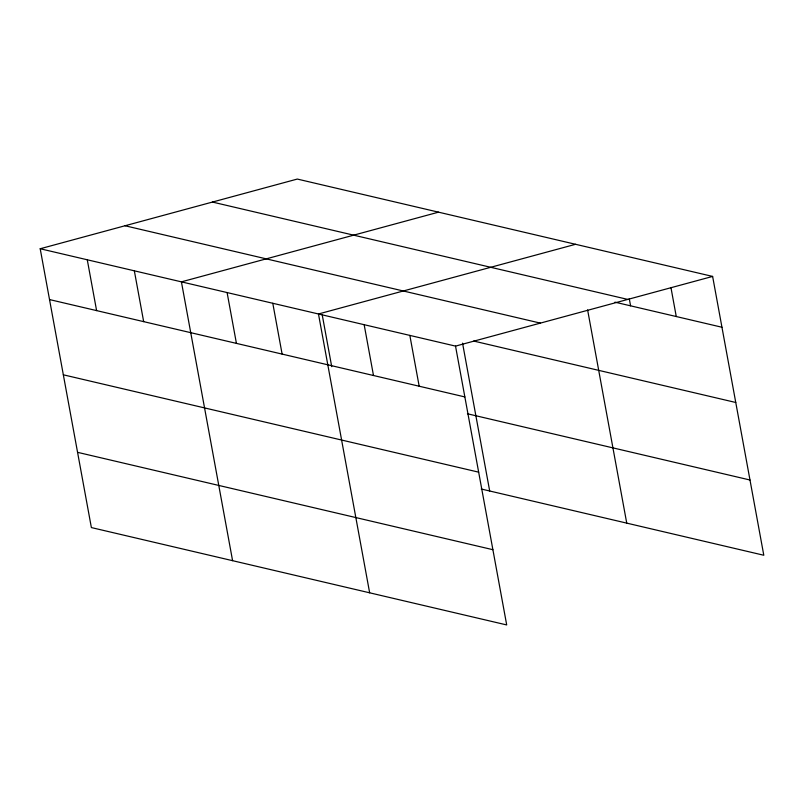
<?xml version="1.0" encoding="UTF-8"?>
<svg xmlns="http://www.w3.org/2000/svg" width="804" height="804" viewBox="0 0 804 804"><rect width="100%" height="100%" fill="white"/><g stroke="black" fill="none" stroke-linecap="round" stroke-linejoin="round"><path stroke-width="1.21" d="M40.2 248.748L455.526 346.112L506.701 624.939L91.375 527.575L40.2 248.748L297.299 179.061L712.625 276.425L763.8 555.252L481.234 489.013M438.512 212.166L181.413 281.852L232.587 560.679M575.563 244.295L318.474 313.982L369.649 592.809M455.526 346.112L712.625 276.425M212.457 202.065L627.783 299.42M614.949 302.163L721.952 327.248M125.042 225.753L540.368 323.118M473.667 341.047L735.76 402.482M49.526 299.57L464.853 396.925M467.425 413.769L749.991 480.008M63.335 374.805L478.661 472.169M77.566 452.33L492.892 549.695M670.938 287.5L676.264 316.535M629.251 298.565L630.577 305.821M587.613 309.922L626.738 523.123M462.551 343.147L489.686 490.993M409.839 335.399L419.175 386.221M364.162 324.695L373.488 375.508M322.243 314.967L331.72 366.654M272.787 303.269L282.114 354.092M227.1 292.566L236.426 343.378M134.338 270.817L143.665 321.64M87.274 259.782L96.601 310.605"/></g></svg>
